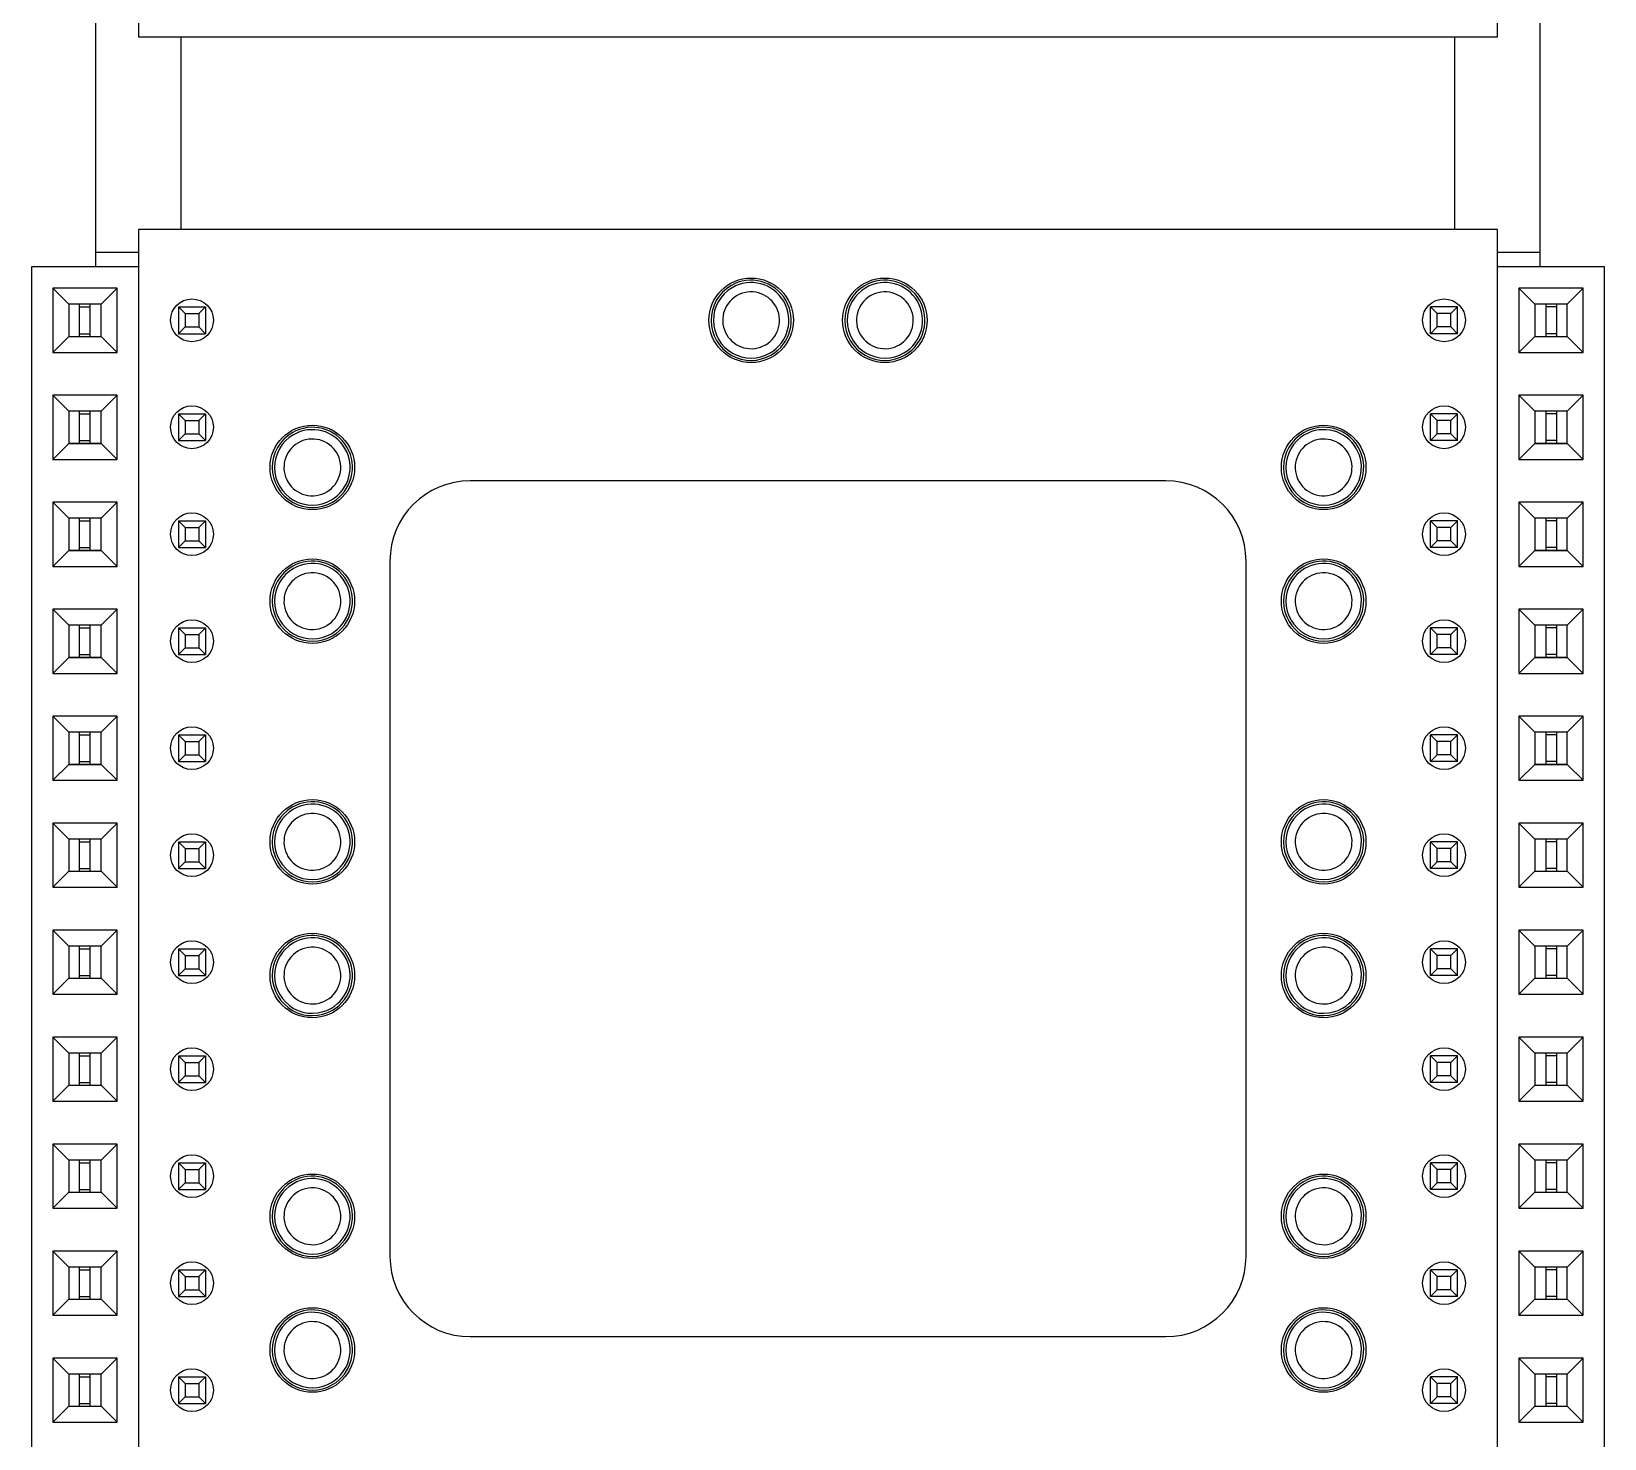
# Model space of a CAD drawing. Extents: x 20 to 199, y -23 to 233.
# Drawn here: x 42.52 to 71.92, y 74.39 to 100.7 of the extents above; entities that cross this region are included whole.
import ezdxf

# ---------------------------------------------------------------- set-up
doc = ezdxf.new("R2010")
doc.units = 0
doc.header["$MEASUREMENT"] = 0
doc.layers.add('View', color=7, linetype='CONTINUOUS')

msp = doc.modelspace()

# ---------------------------------------------------------------- linework, layer by layer
at = {"layer": 'View'}
for p, q in [((44.5198, 125.998), (44.5198, 100.598)), ((69.9198, 100.598), (69.9198, 125.998)), ((43.7198, 96.5682), (43.7198, 101.028)), ((70.7198, 96.5682), (70.7198, 101.028)), ((44.5198, 100.598), (69.9198, 100.598)), ((45.3198, 96.9982), (45.3198, 100.598)), ((69.1198, 96.9982), (69.1198, 100.598)), ((69.9198, 96.9982), (44.5198, 96.9982)), ((44.5198, 96.9982), (44.5198, 71.5982)), ((69.9198, 71.5982), (69.9198, 96.9982)), ((43.7198, 96.2982), (43.7198, 96.5682)), ((44.5198, 96.5682), (43.7198, 96.5682)), ((70.7198, 96.5682), (69.9198, 96.5682)), ((70.7198, 96.2982), (70.7198, 96.5682)), ((42.5198, 96.2982), (42.5198, 72.2982)), ((44.5198, 96.2982), (42.5198, 96.2982)), ((71.9198, 96.2982), (69.9198, 96.2982)), ((71.9198, 72.2982), (71.9198, 96.2982)), ((42.9198, 95.8982), (42.9198, 94.6982)), ((44.1198, 95.8982), (42.9198, 95.8982)), ((42.9198, 95.8982), (43.2188, 95.5992)), ((44.1198, 95.8982), (43.8208, 95.5992)), ((44.1198, 94.6982), (44.1198, 95.8982)), ((71.5198, 95.8982), (70.3198, 95.8982)), ((70.3198, 95.8982), (70.3198, 94.6982)), ((70.3198, 95.8982), (70.6188, 95.5992)), ((71.5198, 95.8982), (71.2208, 95.5992)), ((71.5198, 94.6982), (71.5198, 95.8982)), ((43.2188, 95.5992), (43.2188, 94.9972)), ((43.8208, 95.5992), (43.2188, 95.5992)), ((43.8198, 95.5982), (43.2198, 95.5982)), ((43.2198, 95.5982), (43.2198, 94.9982)), ((43.4198, 95.5482), (43.4198, 95.5982)), ((43.6198, 95.5482), (43.6198, 95.5982)), ((43.8198, 94.9982), (43.8198, 95.5982)), ((43.8208, 94.9972), (43.8208, 95.5992)), ((70.6188, 95.5992), (70.6188, 94.9972)), ((71.2208, 95.5992), (70.6188, 95.5992)), ((71.2198, 95.5982), (70.6198, 95.5982)), ((70.6198, 95.5982), (70.6198, 94.9982)), ((70.8198, 95.5982), (70.8198, 95.5482)), ((71.0198, 95.5982), (71.0198, 95.5482)), ((71.2198, 94.9982), (71.2198, 95.5982)), ((71.2208, 94.9972), (71.2208, 95.5992)), ((43.4198, 95.0482), (43.4198, 95.5482)), ((43.4198, 95.5482), (43.6198, 95.5482)), ((43.6198, 95.0482), (43.6198, 95.5482)), ((45.2698, 95.5482), (45.2698, 95.0482)), ((45.2698, 95.5482), (45.7698, 95.5482)), ((45.2698, 95.5482), (45.3948, 95.4232)), ((45.3948, 95.4232), (45.3948, 95.1732)), ((45.3948, 95.4232), (45.6448, 95.4232)), ((45.7698, 95.5482), (45.6448, 95.4232)), ((45.6448, 95.4232), (45.6448, 95.1732)), ((45.7698, 95.5482), (45.7698, 95.0482)), ((68.6698, 95.0482), (68.6698, 95.5482)), ((69.1698, 95.5482), (68.6698, 95.5482)), ((68.6698, 95.5482), (68.7948, 95.4232)), ((68.7948, 95.1732), (68.7948, 95.4232)), ((69.0448, 95.4232), (68.7948, 95.4232)), ((69.1698, 95.5482), (69.0448, 95.4232)), ((69.0448, 95.1732), (69.0448, 95.4232)), ((69.1698, 95.0482), (69.1698, 95.5482)), ((71.0198, 95.5482), (70.8198, 95.5482)), ((70.8198, 95.5482), (70.8198, 95.0482)), ((71.0198, 95.5482), (71.0198, 95.0482)), ((42.9198, 94.6982), (43.2188, 94.9972)), ((43.2188, 94.9972), (43.8208, 94.9972)), ((43.2198, 94.9982), (43.8198, 94.9982)), ((43.4198, 94.9982), (43.4198, 95.0482)), ((43.4198, 95.0482), (43.6198, 95.0482)), ((43.6198, 94.9982), (43.6198, 95.0482)), ((44.1198, 94.6982), (43.8208, 94.9972)), ((45.2698, 95.0482), (45.3948, 95.1732)), ((45.2698, 95.0482), (45.7698, 95.0482)), ((45.3948, 95.1732), (45.6448, 95.1732)), ((45.7698, 95.0482), (45.6448, 95.1732)), ((68.6698, 95.0482), (68.7948, 95.1732)), ((69.1698, 95.0482), (68.6698, 95.0482)), ((69.0448, 95.1732), (68.7948, 95.1732)), ((69.1698, 95.0482), (69.0448, 95.1732)), ((70.3198, 94.6982), (70.6188, 94.9972)), ((70.6188, 94.9972), (71.2208, 94.9972)), ((70.6198, 94.9982), (71.2198, 94.9982)), ((70.8198, 95.0482), (70.8198, 94.9982)), ((71.0198, 95.0482), (70.8198, 95.0482)), ((71.0198, 95.0482), (71.0198, 94.9982)), ((71.5198, 94.6982), (71.2208, 94.9972)), ((42.9198, 94.6982), (44.1198, 94.6982)), ((70.3198, 94.6982), (71.5198, 94.6982)), ((44.1198, 93.8982), (42.9198, 93.8982)), ((42.9198, 93.8982), (42.9198, 92.6982)), ((42.9198, 93.8982), (43.2188, 93.5992)), ((44.1198, 93.8982), (43.8208, 93.5992)), ((44.1198, 92.6982), (44.1198, 93.8982)), ((70.3198, 93.8982), (70.3198, 92.6982)), ((71.5198, 93.8982), (70.3198, 93.8982)), ((70.3198, 93.8982), (70.6188, 93.5992)), ((71.5198, 93.8982), (71.2208, 93.5992)), ((71.5198, 92.6982), (71.5198, 93.8982)), ((43.2188, 93.5992), (43.2188, 92.9972)), ((43.8208, 93.5992), (43.2188, 93.5992)), ((43.8198, 93.5982), (43.2198, 93.5982)), ((43.2198, 93.5982), (43.2198, 92.9982)), ((43.4198, 93.5482), (43.4198, 93.5982)), ((43.4198, 93.0482), (43.4198, 93.5482)), ((43.4198, 93.5482), (43.6198, 93.5482)), ((43.6198, 93.5482), (43.6198, 93.5982)), ((43.6198, 93.0482), (43.6198, 93.5482)), ((43.8198, 92.9982), (43.8198, 93.5982)), ((43.8208, 92.9972), (43.8208, 93.5992)), ((45.2698, 93.5482), (45.2698, 93.0482)), ((45.2698, 93.5482), (45.7698, 93.5482)), ((45.2698, 93.5482), (45.3948, 93.4232)), ((45.7698, 93.5482), (45.6448, 93.4232)), ((45.7698, 93.5482), (45.7698, 93.0482)), ((68.6698, 93.0482), (68.6698, 93.5482)), ((69.1698, 93.5482), (68.6698, 93.5482)), ((68.6698, 93.5482), (68.7948, 93.4232)), ((69.1698, 93.5482), (69.0448, 93.4232)), ((69.1698, 93.0482), (69.1698, 93.5482)), ((70.6188, 93.5992), (70.6188, 92.9972)), ((71.2208, 93.5992), (70.6188, 93.5992)), ((71.2198, 93.5982), (70.6198, 93.5982)), ((70.6198, 93.5982), (70.6198, 92.9982)), ((70.8198, 93.5982), (70.8198, 93.5482)), ((71.0198, 93.5482), (70.8198, 93.5482)), ((70.8198, 93.5482), (70.8198, 93.0482)), ((71.0198, 93.5982), (71.0198, 93.5482)), ((71.0198, 93.5482), (71.0198, 93.0482)), ((71.2198, 92.9982), (71.2198, 93.5982)), ((71.2208, 92.9972), (71.2208, 93.5992)), ((45.3948, 93.4232), (45.3948, 93.1732)), ((45.3948, 93.4232), (45.6448, 93.4232)), ((45.6448, 93.4232), (45.6448, 93.1732)), ((68.7948, 93.1732), (68.7948, 93.4232)), ((69.0448, 93.4232), (68.7948, 93.4232)), ((69.0448, 93.1732), (69.0448, 93.4232)), ((42.9198, 92.6982), (43.2188, 92.9972)), ((43.2188, 92.9972), (43.8208, 92.9972)), ((43.2198, 92.9982), (43.8198, 92.9982)), ((43.4198, 92.9982), (43.4198, 93.0482)), ((43.4198, 93.0482), (43.6198, 93.0482)), ((43.6198, 92.9982), (43.6198, 93.0482)), ((44.1198, 92.6982), (43.8208, 92.9972)), ((45.2698, 93.0482), (45.3948, 93.1732)), ((45.2698, 93.0482), (45.7698, 93.0482)), ((45.3948, 93.1732), (45.6448, 93.1732)), ((45.7698, 93.0482), (45.6448, 93.1732)), ((68.6698, 93.0482), (68.7948, 93.1732)), ((69.1698, 93.0482), (68.6698, 93.0482)), ((69.0448, 93.1732), (68.7948, 93.1732)), ((69.1698, 93.0482), (69.0448, 93.1732)), ((70.3198, 92.6982), (70.6188, 92.9972)), ((70.6188, 92.9972), (71.2208, 92.9972)), ((70.6198, 92.9982), (71.2198, 92.9982)), ((70.8198, 93.0482), (70.8198, 92.9982)), ((71.0198, 93.0482), (70.8198, 93.0482)), ((71.0198, 93.0482), (71.0198, 92.9982)), ((71.5198, 92.6982), (71.2208, 92.9972)), ((42.9198, 92.6982), (44.1198, 92.6982)), ((70.3198, 92.6982), (71.5198, 92.6982)), ((63.7198, 92.2982), (50.7198, 92.2982)), ((42.9198, 91.8982), (42.9198, 90.6982)), ((44.1198, 91.8982), (42.9198, 91.8982)), ((42.9198, 91.8982), (43.2188, 91.5992)), ((44.1198, 91.8982), (43.8208, 91.5992)), ((44.1198, 90.6982), (44.1198, 91.8982)), ((71.5198, 91.8982), (70.3198, 91.8982)), ((70.3198, 91.8982), (70.3198, 90.6982)), ((70.3198, 91.8982), (70.6188, 91.5992)), ((71.5198, 91.8982), (71.2208, 91.5992)), ((71.5198, 90.6982), (71.5198, 91.8982)), ((43.2188, 91.5992), (43.2188, 90.9972)), ((43.8208, 91.5992), (43.2188, 91.5992)), ((43.8198, 91.5982), (43.2198, 91.5982)), ((43.2198, 91.5982), (43.2198, 90.9982)), ((43.4198, 91.5482), (43.4198, 91.5982)), ((43.4198, 91.0482), (43.4198, 91.5482)), ((43.4198, 91.5482), (43.6198, 91.5482)), ((43.6198, 91.5482), (43.6198, 91.5982)), ((43.6198, 91.0482), (43.6198, 91.5482)), ((43.8198, 90.9982), (43.8198, 91.5982)), ((43.8208, 90.9972), (43.8208, 91.5992)), ((45.2698, 91.5482), (45.7698, 91.5482)), ((45.2698, 91.5482), (45.2698, 91.0482)), ((45.2698, 91.5482), (45.3948, 91.4232)), ((45.7698, 91.5482), (45.6448, 91.4232)), ((45.7698, 91.5482), (45.7698, 91.0482)), ((68.6698, 91.0482), (68.6698, 91.5482)), ((69.1698, 91.5482), (68.6698, 91.5482)), ((68.6698, 91.5482), (68.7948, 91.4232)), ((69.1698, 91.5482), (69.0448, 91.4232)), ((69.1698, 91.0482), (69.1698, 91.5482)), ((71.2208, 91.5992), (70.6188, 91.5992)), ((70.6188, 91.5992), (70.6188, 90.9972)), ((71.2198, 91.5982), (70.6198, 91.5982)), ((70.6198, 91.5982), (70.6198, 90.9982)), ((70.8198, 91.5982), (70.8198, 91.5482)), ((71.0198, 91.5482), (70.8198, 91.5482)), ((70.8198, 91.5482), (70.8198, 91.0482)), ((71.0198, 91.5982), (71.0198, 91.5482)), ((71.0198, 91.5482), (71.0198, 91.0482)), ((71.2198, 90.9982), (71.2198, 91.5982)), ((71.2208, 90.9972), (71.2208, 91.5992)), ((45.2698, 91.0482), (45.3948, 91.1732)), ((45.3948, 91.4232), (45.6448, 91.4232)), ((45.3948, 91.4232), (45.3948, 91.1732)), ((45.3948, 91.1732), (45.6448, 91.1732)), ((45.6448, 91.4232), (45.6448, 91.1732)), ((45.7698, 91.0482), (45.6448, 91.1732)), ((68.6698, 91.0482), (68.7948, 91.1732)), ((68.7948, 91.1732), (68.7948, 91.4232)), ((69.0448, 91.4232), (68.7948, 91.4232)), ((69.0448, 91.1732), (68.7948, 91.1732)), ((69.0448, 91.1732), (69.0448, 91.4232)), ((69.1698, 91.0482), (69.0448, 91.1732)), ((42.9198, 90.6982), (43.2188, 90.9972)), ((43.2188, 90.9972), (43.8208, 90.9972)), ((43.2198, 90.9982), (43.8198, 90.9982)), ((43.4198, 90.9982), (43.4198, 91.0482)), ((43.4198, 91.0482), (43.6198, 91.0482)), ((43.6198, 90.9982), (43.6198, 91.0482)), ((44.1198, 90.6982), (43.8208, 90.9972)), ((45.2698, 91.0482), (45.7698, 91.0482)), ((69.1698, 91.0482), (68.6698, 91.0482)), ((70.3198, 90.6982), (70.6188, 90.9972)), ((70.6188, 90.9972), (71.2208, 90.9972)), ((70.6198, 90.9982), (71.2198, 90.9982)), ((70.8198, 91.0482), (70.8198, 90.9982)), ((71.0198, 91.0482), (70.8198, 91.0482)), ((71.0198, 91.0482), (71.0198, 90.9982)), ((71.5198, 90.6982), (71.2208, 90.9972)), ((42.9198, 90.6982), (44.1198, 90.6982)), ((49.2198, 90.7982), (49.2198, 77.7982)), ((65.2198, 77.7982), (65.2198, 90.7982)), ((70.3198, 90.6982), (71.5198, 90.6982)), ((44.1198, 89.8982), (42.9198, 89.8982)), ((42.9198, 89.8982), (42.9198, 88.6982)), ((42.9198, 89.8982), (43.2188, 89.5992)), ((44.1198, 89.8982), (43.8208, 89.5992)), ((44.1198, 88.6982), (44.1198, 89.8982)), ((71.5198, 89.8982), (70.3198, 89.8982)), ((70.3198, 89.8982), (70.3198, 88.6982)), ((70.3198, 89.8982), (70.6188, 89.5992)), ((71.5198, 89.8982), (71.2208, 89.5992)), ((71.5198, 88.6982), (71.5198, 89.8982)), ((43.2188, 89.5992), (43.2188, 88.9972)), ((43.8208, 89.5992), (43.2188, 89.5992)), ((43.8198, 89.5982), (43.2198, 89.5982)), ((43.2198, 89.5982), (43.2198, 88.9982)), ((43.4198, 89.5482), (43.4198, 89.5982)), ((43.4198, 89.0482), (43.4198, 89.5482)), ((43.4198, 89.5482), (43.6198, 89.5482)), ((43.6198, 89.5482), (43.6198, 89.5982)), ((43.6198, 89.0482), (43.6198, 89.5482)), ((43.8198, 88.9982), (43.8198, 89.5982)), ((43.8208, 88.9972), (43.8208, 89.5992)), ((45.2698, 89.5482), (45.2698, 89.0482)), ((45.2698, 89.5482), (45.7698, 89.5482)), ((45.2698, 89.5482), (45.3948, 89.4232)), ((45.3948, 89.4232), (45.3948, 89.1732)), ((45.3948, 89.4232), (45.6448, 89.4232)), ((45.7698, 89.5482), (45.6448, 89.4232)), ((45.6448, 89.4232), (45.6448, 89.1732)), ((45.7698, 89.5482), (45.7698, 89.0482)), ((68.6698, 89.0482), (68.6698, 89.5482)), ((69.1698, 89.5482), (68.6698, 89.5482)), ((68.6698, 89.5482), (68.7948, 89.4232)), ((68.7948, 89.1732), (68.7948, 89.4232)), ((69.0448, 89.4232), (68.7948, 89.4232)), ((69.1698, 89.5482), (69.0448, 89.4232)), ((69.0448, 89.1732), (69.0448, 89.4232)), ((69.1698, 89.0482), (69.1698, 89.5482)), ((70.6188, 89.5992), (70.6188, 88.9972)), ((71.2208, 89.5992), (70.6188, 89.5992)), ((71.2198, 89.5982), (70.6198, 89.5982)), ((70.6198, 89.5982), (70.6198, 88.9982)), ((70.8198, 89.5982), (70.8198, 89.5482)), ((71.0198, 89.5482), (70.8198, 89.5482)), ((70.8198, 89.5482), (70.8198, 89.0482)), ((71.0198, 89.5982), (71.0198, 89.5482)), ((71.0198, 89.5482), (71.0198, 89.0482)), ((71.2198, 88.9982), (71.2198, 89.5982)), ((71.2208, 88.9972), (71.2208, 89.5992)), ((45.2698, 89.0482), (45.3948, 89.1732)), ((45.3948, 89.1732), (45.6448, 89.1732)), ((45.7698, 89.0482), (45.6448, 89.1732)), ((68.6698, 89.0482), (68.7948, 89.1732)), ((69.0448, 89.1732), (68.7948, 89.1732)), ((69.1698, 89.0482), (69.0448, 89.1732)), ((42.9198, 88.6982), (43.2188, 88.9972)), ((43.2188, 88.9972), (43.8208, 88.9972)), ((43.2198, 88.9982), (43.8198, 88.9982)), ((43.4198, 88.9982), (43.4198, 89.0482)), ((43.4198, 89.0482), (43.6198, 89.0482)), ((43.6198, 88.9982), (43.6198, 89.0482)), ((44.1198, 88.6982), (43.8208, 88.9972)), ((45.2698, 89.0482), (45.7698, 89.0482)), ((69.1698, 89.0482), (68.6698, 89.0482)), ((70.3198, 88.6982), (70.6188, 88.9972)), ((70.6188, 88.9972), (71.2208, 88.9972)), ((70.6198, 88.9982), (71.2198, 88.9982)), ((70.8198, 89.0482), (70.8198, 88.9982)), ((71.0198, 89.0482), (70.8198, 89.0482)), ((71.0198, 89.0482), (71.0198, 88.9982)), ((71.5198, 88.6982), (71.2208, 88.9972)), ((42.9198, 88.6982), (44.1198, 88.6982)), ((70.3198, 88.6982), (71.5198, 88.6982)), ((42.9198, 87.8982), (42.9198, 86.6982)), ((44.1198, 87.8982), (42.9198, 87.8982)), ((42.9198, 87.8982), (43.2188, 87.5992)), ((44.1198, 87.8982), (43.8208, 87.5992)), ((44.1198, 86.6982), (44.1198, 87.8982)), ((70.3198, 87.8982), (70.3198, 86.6982)), ((71.5198, 87.8982), (70.3198, 87.8982)), ((70.3198, 87.8982), (70.6188, 87.5992)), ((71.5198, 87.8982), (71.2208, 87.5992)), ((71.5198, 86.6982), (71.5198, 87.8982)), ((43.2188, 87.5992), (43.2188, 86.9972)), ((43.8208, 87.5992), (43.2188, 87.5992)), ((43.8198, 87.5982), (43.2198, 87.5982)), ((43.2198, 87.5982), (43.2198, 86.9982)), ((43.4198, 87.5482), (43.4198, 87.5982)), ((43.4198, 87.0482), (43.4198, 87.5482)), ((43.4198, 87.5482), (43.6198, 87.5482)), ((43.6198, 87.5482), (43.6198, 87.5982)), ((43.6198, 87.0482), (43.6198, 87.5482)), ((43.8198, 86.9982), (43.8198, 87.5982)), ((43.8208, 86.9972), (43.8208, 87.5992)), ((45.2698, 87.5482), (45.2698, 87.0482)), ((45.2698, 87.5482), (45.7698, 87.5482)), ((45.2698, 87.5482), (45.3948, 87.4232)), ((45.3948, 87.4232), (45.3948, 87.1732)), ((45.3948, 87.4232), (45.6448, 87.4232)), ((45.7698, 87.5482), (45.6448, 87.4232)), ((45.6448, 87.4232), (45.6448, 87.1732)), ((45.7698, 87.5482), (45.7698, 87.0482)), ((68.6698, 87.0482), (68.6698, 87.5482)), ((69.1698, 87.5482), (68.6698, 87.5482)), ((68.6698, 87.5482), (68.7948, 87.4232)), ((68.7948, 87.1732), (68.7948, 87.4232)), ((69.0448, 87.4232), (68.7948, 87.4232)), ((69.1698, 87.5482), (69.0448, 87.4232)), ((69.0448, 87.1732), (69.0448, 87.4232)), ((69.1698, 87.0482), (69.1698, 87.5482)), ((70.6188, 87.5992), (70.6188, 86.9972)), ((71.2208, 87.5992), (70.6188, 87.5992)), ((71.2198, 87.5982), (70.6198, 87.5982)), ((70.6198, 87.5982), (70.6198, 86.9982)), ((70.8198, 87.5982), (70.8198, 87.5482)), ((71.0198, 87.5482), (70.8198, 87.5482)), ((70.8198, 87.5482), (70.8198, 87.0482)), ((71.0198, 87.5982), (71.0198, 87.5482)), ((71.0198, 87.5482), (71.0198, 87.0482)), ((71.2198, 86.9982), (71.2198, 87.5982)), ((71.2208, 86.9972), (71.2208, 87.5992)), ((43.4198, 86.9982), (43.4198, 87.0482)), ((43.4198, 87.0482), (43.6198, 87.0482)), ((43.6198, 86.9982), (43.6198, 87.0482)), ((45.2698, 87.0482), (45.3948, 87.1732)), ((45.2698, 87.0482), (45.7698, 87.0482)), ((45.3948, 87.1732), (45.6448, 87.1732)), ((45.7698, 87.0482), (45.6448, 87.1732)), ((68.6698, 87.0482), (68.7948, 87.1732)), ((69.1698, 87.0482), (68.6698, 87.0482)), ((69.0448, 87.1732), (68.7948, 87.1732)), ((69.1698, 87.0482), (69.0448, 87.1732)), ((70.8198, 87.0482), (70.8198, 86.9982)), ((71.0198, 87.0482), (70.8198, 87.0482)), ((71.0198, 87.0482), (71.0198, 86.9982)), ((42.9198, 86.6982), (43.2188, 86.9972)), ((43.2188, 86.9972), (43.8208, 86.9972)), ((43.2198, 86.9982), (43.8198, 86.9982)), ((44.1198, 86.6982), (43.8208, 86.9972)), ((70.3198, 86.6982), (70.6188, 86.9972)), ((70.6188, 86.9972), (71.2208, 86.9972)), ((70.6198, 86.9982), (71.2198, 86.9982)), ((71.5198, 86.6982), (71.2208, 86.9972)), ((42.9198, 86.6982), (44.1198, 86.6982)), ((70.3198, 86.6982), (71.5198, 86.6982)), ((44.1198, 85.8982), (42.9198, 85.8982)), ((42.9198, 85.8982), (42.9198, 84.6982)), ((42.9198, 85.8982), (43.2188, 85.5992)), ((44.1198, 85.8982), (43.8208, 85.5992)), ((44.1198, 84.6982), (44.1198, 85.8982)), ((70.3198, 85.8982), (70.3198, 84.6982)), ((71.5198, 85.8982), (70.3198, 85.8982)), ((70.3198, 85.8982), (70.6188, 85.5992)), ((71.5198, 85.8982), (71.2208, 85.5992)), ((71.5198, 84.6982), (71.5198, 85.8982)), ((43.8208, 85.5992), (43.2188, 85.5992)), ((43.2188, 85.5992), (43.2188, 84.9972)), ((43.8198, 85.5982), (43.2198, 85.5982)), ((43.2198, 85.5982), (43.2198, 84.9982)), ((43.4198, 85.5482), (43.4198, 85.5982)), ((43.6198, 85.5482), (43.6198, 85.5982)), ((43.8198, 84.9982), (43.8198, 85.5982)), ((43.8208, 84.9972), (43.8208, 85.5992)), ((70.6188, 85.5992), (70.6188, 84.9972)), ((71.2208, 85.5992), (70.6188, 85.5992)), ((71.2198, 85.5982), (70.6198, 85.5982)), ((70.6198, 85.5982), (70.6198, 84.9982)), ((70.8198, 85.5982), (70.8198, 85.5482)), ((71.0198, 85.5982), (71.0198, 85.5482)), ((71.2198, 84.9982), (71.2198, 85.5982)), ((71.2208, 84.9972), (71.2208, 85.5992)), ((43.4198, 85.0482), (43.4198, 85.5482)), ((43.4198, 85.5482), (43.6198, 85.5482)), ((43.6198, 85.0482), (43.6198, 85.5482)), ((45.2698, 85.5482), (45.2698, 85.0482)), ((45.2698, 85.5482), (45.7698, 85.5482)), ((45.2698, 85.5482), (45.3948, 85.4232)), ((45.3948, 85.4232), (45.3948, 85.1732)), ((45.3948, 85.4232), (45.6448, 85.4232)), ((45.7698, 85.5482), (45.6448, 85.4232)), ((45.6448, 85.4232), (45.6448, 85.1732)), ((45.7698, 85.5482), (45.7698, 85.0482)), ((68.6698, 85.0482), (68.6698, 85.5482)), ((69.1698, 85.5482), (68.6698, 85.5482)), ((68.6698, 85.5482), (68.7948, 85.4232)), ((68.7948, 85.1732), (68.7948, 85.4232)), ((69.0448, 85.4232), (68.7948, 85.4232)), ((69.1698, 85.5482), (69.0448, 85.4232)), ((69.0448, 85.1732), (69.0448, 85.4232)), ((69.1698, 85.0482), (69.1698, 85.5482)), ((71.0198, 85.5482), (70.8198, 85.5482)), ((70.8198, 85.5482), (70.8198, 85.0482)), ((71.0198, 85.5482), (71.0198, 85.0482)), ((42.9198, 84.6982), (43.2188, 84.9972)), ((43.2188, 84.9972), (43.8208, 84.9972)), ((43.2198, 84.9982), (43.8198, 84.9982)), ((43.4198, 84.9982), (43.4198, 85.0482)), ((43.4198, 85.0482), (43.6198, 85.0482)), ((43.6198, 84.9982), (43.6198, 85.0482)), ((44.1198, 84.6982), (43.8208, 84.9972)), ((45.2698, 85.0482), (45.3948, 85.1732)), ((45.2698, 85.0482), (45.7698, 85.0482)), ((45.3948, 85.1732), (45.6448, 85.1732)), ((45.7698, 85.0482), (45.6448, 85.1732)), ((68.6698, 85.0482), (68.7948, 85.1732)), ((69.1698, 85.0482), (68.6698, 85.0482)), ((69.0448, 85.1732), (68.7948, 85.1732)), ((69.1698, 85.0482), (69.0448, 85.1732)), ((70.3198, 84.6982), (70.6188, 84.9972)), ((70.6188, 84.9972), (71.2208, 84.9972)), ((70.6198, 84.9982), (71.2198, 84.9982)), ((70.8198, 85.0482), (70.8198, 84.9982)), ((71.0198, 85.0482), (70.8198, 85.0482)), ((71.0198, 85.0482), (71.0198, 84.9982)), ((71.5198, 84.6982), (71.2208, 84.9972)), ((42.9198, 84.6982), (44.1198, 84.6982)), ((70.3198, 84.6982), (71.5198, 84.6982)), ((44.1198, 83.8982), (42.9198, 83.8982)), ((42.9198, 83.8982), (42.9198, 82.6982)), ((42.9198, 83.8982), (43.2188, 83.5992)), ((44.1198, 83.8982), (43.8208, 83.5992)), ((44.1198, 82.6982), (44.1198, 83.8982)), ((71.5198, 83.8982), (70.3198, 83.8982)), ((70.3198, 83.8982), (70.3198, 82.6982)), ((70.3198, 83.8982), (70.6188, 83.5992)), ((71.5198, 83.8982), (71.2208, 83.5992)), ((71.5198, 82.6982), (71.5198, 83.8982)), ((43.2188, 83.5992), (43.2188, 82.9972)), ((43.8208, 83.5992), (43.2188, 83.5992)), ((43.8198, 83.5982), (43.2198, 83.5982)), ((43.2198, 83.5982), (43.2198, 82.9982)), ((43.4198, 83.5482), (43.4198, 83.5982)), ((43.4198, 83.0482), (43.4198, 83.5482)), ((43.4198, 83.5482), (43.6198, 83.5482)), ((43.6198, 83.5482), (43.6198, 83.5982)), ((43.6198, 83.0482), (43.6198, 83.5482)), ((43.8198, 82.9982), (43.8198, 83.5982)), ((43.8208, 82.9972), (43.8208, 83.5992)), ((45.2698, 83.5482), (45.7698, 83.5482)), ((45.2698, 83.5482), (45.2698, 83.0482)), ((45.2698, 83.5482), (45.3948, 83.4232)), ((45.7698, 83.5482), (45.6448, 83.4232)), ((45.7698, 83.5482), (45.7698, 83.0482)), ((69.1698, 83.5482), (68.6698, 83.5482)), ((68.6698, 83.0482), (68.6698, 83.5482)), ((68.6698, 83.5482), (68.7948, 83.4232)), ((69.1698, 83.5482), (69.0448, 83.4232)), ((69.1698, 83.0482), (69.1698, 83.5482)), ((71.2208, 83.5992), (70.6188, 83.5992)), ((70.6188, 83.5992), (70.6188, 82.9972)), ((71.2198, 83.5982), (70.6198, 83.5982)), ((70.6198, 83.5982), (70.6198, 82.9982)), ((70.8198, 83.5982), (70.8198, 83.5482)), ((71.0198, 83.5482), (70.8198, 83.5482)), ((70.8198, 83.5482), (70.8198, 83.0482)), ((71.0198, 83.5982), (71.0198, 83.5482)), ((71.0198, 83.5482), (71.0198, 83.0482)), ((71.2198, 82.9982), (71.2198, 83.5982)), ((71.2208, 82.9972), (71.2208, 83.5992)), ((45.3948, 83.4232), (45.6448, 83.4232)), ((45.3948, 83.4232), (45.3948, 83.1732)), ((45.6448, 83.4232), (45.6448, 83.1732)), ((69.0448, 83.4232), (68.7948, 83.4232)), ((68.7948, 83.1732), (68.7948, 83.4232)), ((69.0448, 83.1732), (69.0448, 83.4232)), ((42.9198, 82.6982), (43.2188, 82.9972)), ((43.2188, 82.9972), (43.8208, 82.9972)), ((43.2198, 82.9982), (43.8198, 82.9982)), ((43.4198, 82.9982), (43.4198, 83.0482)), ((43.4198, 83.0482), (43.6198, 83.0482)), ((43.6198, 82.9982), (43.6198, 83.0482)), ((44.1198, 82.6982), (43.8208, 82.9972)), ((45.2698, 83.0482), (45.3948, 83.1732)), ((45.2698, 83.0482), (45.7698, 83.0482)), ((45.3948, 83.1732), (45.6448, 83.1732)), ((45.7698, 83.0482), (45.6448, 83.1732)), ((68.6698, 83.0482), (68.7948, 83.1732)), ((69.1698, 83.0482), (68.6698, 83.0482)), ((69.0448, 83.1732), (68.7948, 83.1732)), ((69.1698, 83.0482), (69.0448, 83.1732)), ((70.3198, 82.6982), (70.6188, 82.9972)), ((70.6188, 82.9972), (71.2208, 82.9972)), ((70.6198, 82.9982), (71.2198, 82.9982)), ((70.8198, 83.0482), (70.8198, 82.9982)), ((71.0198, 83.0482), (70.8198, 83.0482)), ((71.0198, 83.0482), (71.0198, 82.9982)), ((71.5198, 82.6982), (71.2208, 82.9972)), ((42.9198, 82.6982), (44.1198, 82.6982)), ((70.3198, 82.6982), (71.5198, 82.6982)), ((44.1198, 81.8982), (42.9198, 81.8982)), ((42.9198, 81.8982), (42.9198, 80.6982)), ((42.9198, 81.8982), (43.2188, 81.5992)), ((44.1198, 81.8982), (43.8208, 81.5992)), ((44.1198, 80.6982), (44.1198, 81.8982)), ((70.3198, 81.8982), (70.3198, 80.6982)), ((71.5198, 81.8982), (70.3198, 81.8982)), ((70.3198, 81.8982), (70.6188, 81.5992)), ((71.5198, 81.8982), (71.2208, 81.5992)), ((71.5198, 80.6982), (71.5198, 81.8982)), ((43.2188, 81.5992), (43.2188, 80.9972)), ((43.8208, 81.5992), (43.2188, 81.5992)), ((43.8198, 81.5982), (43.2198, 81.5982)), ((43.2198, 81.5982), (43.2198, 80.9982)), ((43.4198, 81.5482), (43.4198, 81.5982)), ((43.4198, 81.0482), (43.4198, 81.5482)), ((43.4198, 81.5482), (43.6198, 81.5482)), ((43.6198, 81.5482), (43.6198, 81.5982)), ((43.6198, 81.0482), (43.6198, 81.5482)), ((43.8198, 80.9982), (43.8198, 81.5982)), ((43.8208, 80.9972), (43.8208, 81.5992)), ((45.2698, 81.5482), (45.2698, 81.0482)), ((45.2698, 81.5482), (45.7698, 81.5482)), ((45.2698, 81.5482), (45.3948, 81.4232)), ((45.7698, 81.5482), (45.6448, 81.4232)), ((45.7698, 81.5482), (45.7698, 81.0482)), ((68.6698, 81.0482), (68.6698, 81.5482)), ((69.1698, 81.5482), (68.6698, 81.5482)), ((68.6698, 81.5482), (68.7948, 81.4232)), ((69.1698, 81.5482), (69.0448, 81.4232)), ((69.1698, 81.0482), (69.1698, 81.5482)), ((70.6188, 81.5992), (70.6188, 80.9972)), ((71.2208, 81.5992), (70.6188, 81.5992)), ((71.2198, 81.5982), (70.6198, 81.5982)), ((70.6198, 81.5982), (70.6198, 80.9982)), ((70.8198, 81.5982), (70.8198, 81.5482)), ((71.0198, 81.5482), (70.8198, 81.5482)), ((70.8198, 81.5482), (70.8198, 81.0482)), ((71.0198, 81.5982), (71.0198, 81.5482)), ((71.0198, 81.5482), (71.0198, 81.0482)), ((71.2198, 80.9982), (71.2198, 81.5982)), ((71.2208, 80.9972), (71.2208, 81.5992)), ((45.2698, 81.0482), (45.3948, 81.1732)), ((45.3948, 81.4232), (45.3948, 81.1732)), ((45.3948, 81.4232), (45.6448, 81.4232)), ((45.3948, 81.1732), (45.6448, 81.1732)), ((45.6448, 81.4232), (45.6448, 81.1732)), ((45.7698, 81.0482), (45.6448, 81.1732)), ((68.6698, 81.0482), (68.7948, 81.1732)), ((68.7948, 81.1732), (68.7948, 81.4232)), ((69.0448, 81.4232), (68.7948, 81.4232)), ((69.0448, 81.1732), (68.7948, 81.1732)), ((69.0448, 81.1732), (69.0448, 81.4232)), ((69.1698, 81.0482), (69.0448, 81.1732)), ((42.9198, 80.6982), (43.2188, 80.9972)), ((43.2188, 80.9972), (43.8208, 80.9972)), ((43.2198, 80.9982), (43.8198, 80.9982)), ((43.4198, 80.9982), (43.4198, 81.0482)), ((43.4198, 81.0482), (43.6198, 81.0482)), ((43.6198, 80.9982), (43.6198, 81.0482)), ((44.1198, 80.6982), (43.8208, 80.9972)), ((45.2698, 81.0482), (45.7698, 81.0482)), ((69.1698, 81.0482), (68.6698, 81.0482)), ((70.3198, 80.6982), (70.6188, 80.9972)), ((70.6188, 80.9972), (71.2208, 80.9972)), ((70.6198, 80.9982), (71.2198, 80.9982)), ((70.8198, 81.0482), (70.8198, 80.9982)), ((71.0198, 81.0482), (70.8198, 81.0482)), ((71.0198, 81.0482), (71.0198, 80.9982)), ((71.5198, 80.6982), (71.2208, 80.9972)), ((42.9198, 80.6982), (44.1198, 80.6982)), ((70.3198, 80.6982), (71.5198, 80.6982)), ((44.1198, 79.8982), (42.9198, 79.8982)), ((42.9198, 79.8982), (42.9198, 78.6982)), ((42.9198, 79.8982), (43.2188, 79.5992)), ((44.1198, 79.8982), (43.8208, 79.5992)), ((44.1198, 78.6982), (44.1198, 79.8982)), ((71.5198, 79.8982), (70.3198, 79.8982)), ((70.3198, 79.8982), (70.3198, 78.6982)), ((70.3198, 79.8982), (70.6188, 79.5992)), ((71.5198, 79.8982), (71.2208, 79.5992)), ((71.5198, 78.6982), (71.5198, 79.8982)), ((43.2188, 79.5992), (43.2188, 78.9972)), ((43.8208, 79.5992), (43.2188, 79.5992)), ((43.8198, 79.5982), (43.2198, 79.5982)), ((43.2198, 79.5982), (43.2198, 78.9982)), ((43.4198, 79.5482), (43.4198, 79.5982)), ((43.4198, 79.0482), (43.4198, 79.5482)), ((43.4198, 79.5482), (43.6198, 79.5482)), ((43.6198, 79.5482), (43.6198, 79.5982)), ((43.6198, 79.0482), (43.6198, 79.5482)), ((43.8198, 78.9982), (43.8198, 79.5982)), ((43.8208, 78.9972), (43.8208, 79.5992)), ((45.2698, 79.5482), (45.7698, 79.5482)), ((45.2698, 79.5482), (45.2698, 79.0482)), ((45.2698, 79.5482), (45.3948, 79.4232)), ((45.3948, 79.4232), (45.6448, 79.4232)), ((45.3948, 79.4232), (45.3948, 79.1732)), ((45.7698, 79.5482), (45.6448, 79.4232)), ((45.6448, 79.4232), (45.6448, 79.1732)), ((45.7698, 79.5482), (45.7698, 79.0482)), ((69.1698, 79.5482), (68.6698, 79.5482)), ((68.6698, 79.0482), (68.6698, 79.5482)), ((68.6698, 79.5482), (68.7948, 79.4232)), ((69.0448, 79.4232), (68.7948, 79.4232)), ((68.7948, 79.1732), (68.7948, 79.4232)), ((69.1698, 79.5482), (69.0448, 79.4232)), ((69.0448, 79.1732), (69.0448, 79.4232)), ((69.1698, 79.0482), (69.1698, 79.5482)), ((70.6188, 79.5992), (70.6188, 78.9972)), ((71.2208, 79.5992), (70.6188, 79.5992)), ((71.2198, 79.5982), (70.6198, 79.5982)), ((70.6198, 79.5982), (70.6198, 78.9982)), ((70.8198, 79.5982), (70.8198, 79.5482)), ((71.0198, 79.5482), (70.8198, 79.5482)), ((70.8198, 79.5482), (70.8198, 79.0482)), ((71.0198, 79.5982), (71.0198, 79.5482)), ((71.0198, 79.5482), (71.0198, 79.0482)), ((71.2198, 78.9982), (71.2198, 79.5982)), ((71.2208, 78.9972), (71.2208, 79.5992)), ((45.2698, 79.0482), (45.3948, 79.1732)), ((45.3948, 79.1732), (45.6448, 79.1732)), ((45.7698, 79.0482), (45.6448, 79.1732)), ((68.6698, 79.0482), (68.7948, 79.1732)), ((69.0448, 79.1732), (68.7948, 79.1732)), ((69.1698, 79.0482), (69.0448, 79.1732)), ((42.9198, 78.6982), (43.2188, 78.9972)), ((43.2188, 78.9972), (43.8208, 78.9972)), ((43.2198, 78.9982), (43.8198, 78.9982)), ((43.4198, 78.9982), (43.4198, 79.0482)), ((43.4198, 79.0482), (43.6198, 79.0482)), ((43.6198, 78.9982), (43.6198, 79.0482)), ((44.1198, 78.6982), (43.8208, 78.9972)), ((45.2698, 79.0482), (45.7698, 79.0482)), ((69.1698, 79.0482), (68.6698, 79.0482)), ((70.3198, 78.6982), (70.6188, 78.9972)), ((70.6188, 78.9972), (71.2208, 78.9972)), ((70.6198, 78.9982), (71.2198, 78.9982)), ((70.8198, 79.0482), (70.8198, 78.9982)), ((71.0198, 79.0482), (70.8198, 79.0482)), ((71.0198, 79.0482), (71.0198, 78.9982)), ((71.5198, 78.6982), (71.2208, 78.9972)), ((42.9198, 78.6982), (44.1198, 78.6982)), ((70.3198, 78.6982), (71.5198, 78.6982)), ((44.1198, 77.8982), (42.9198, 77.8982)), ((42.9198, 77.8982), (42.9198, 76.6982)), ((42.9198, 77.8982), (43.2188, 77.5992)), ((44.1198, 77.8982), (43.8208, 77.5992)), ((44.1198, 76.6982), (44.1198, 77.8982)), ((71.5198, 77.8982), (70.3198, 77.8982)), ((70.3198, 77.8982), (70.3198, 76.6982)), ((70.3198, 77.8982), (70.6188, 77.5992)), ((71.5198, 77.8982), (71.2208, 77.5992)), ((71.5198, 76.6982), (71.5198, 77.8982)), ((43.2188, 77.5992), (43.2188, 76.9972)), ((43.8208, 77.5992), (43.2188, 77.5992)), ((43.8198, 77.5982), (43.2198, 77.5982)), ((43.2198, 77.5982), (43.2198, 76.9982)), ((43.4198, 77.5482), (43.4198, 77.5982)), ((43.4198, 77.0482), (43.4198, 77.5482)), ((43.4198, 77.5482), (43.6198, 77.5482)), ((43.6198, 77.5482), (43.6198, 77.5982)), ((43.6198, 77.0482), (43.6198, 77.5482)), ((43.8198, 76.9982), (43.8198, 77.5982)), ((43.8208, 76.9972), (43.8208, 77.5992)), ((45.2698, 77.5482), (45.2698, 77.0482)), ((45.2698, 77.5482), (45.7698, 77.5482)), ((45.2698, 77.5482), (45.3948, 77.4232)), ((45.3948, 77.4232), (45.3948, 77.1732)), ((45.3948, 77.4232), (45.6448, 77.4232)), ((45.7698, 77.5482), (45.6448, 77.4232)), ((45.6448, 77.4232), (45.6448, 77.1732)), ((45.7698, 77.5482), (45.7698, 77.0482)), ((68.6698, 77.0482), (68.6698, 77.5482)), ((69.1698, 77.5482), (68.6698, 77.5482)), ((68.6698, 77.5482), (68.7948, 77.4232)), ((68.7948, 77.1732), (68.7948, 77.4232)), ((69.0448, 77.4232), (68.7948, 77.4232)), ((69.1698, 77.5482), (69.0448, 77.4232)), ((69.0448, 77.1732), (69.0448, 77.4232)), ((69.1698, 77.0482), (69.1698, 77.5482)), ((70.6188, 77.5992), (70.6188, 76.9972)), ((71.2208, 77.5992), (70.6188, 77.5992)), ((71.2198, 77.5982), (70.6198, 77.5982)), ((70.6198, 77.5982), (70.6198, 76.9982)), ((70.8198, 77.5982), (70.8198, 77.5482)), ((71.0198, 77.5482), (70.8198, 77.5482)), ((70.8198, 77.5482), (70.8198, 77.0482)), ((71.0198, 77.5982), (71.0198, 77.5482)), ((71.0198, 77.5482), (71.0198, 77.0482)), ((71.2198, 76.9982), (71.2198, 77.5982)), ((71.2208, 76.9972), (71.2208, 77.5992)), ((43.4198, 76.9982), (43.4198, 77.0482)), ((43.4198, 77.0482), (43.6198, 77.0482)), ((43.6198, 76.9982), (43.6198, 77.0482)), ((45.2698, 77.0482), (45.3948, 77.1732)), ((45.2698, 77.0482), (45.7698, 77.0482)), ((45.3948, 77.1732), (45.6448, 77.1732)), ((45.7698, 77.0482), (45.6448, 77.1732)), ((68.6698, 77.0482), (68.7948, 77.1732)), ((69.1698, 77.0482), (68.6698, 77.0482)), ((69.0448, 77.1732), (68.7948, 77.1732)), ((69.1698, 77.0482), (69.0448, 77.1732)), ((70.8198, 77.0482), (70.8198, 76.9982)), ((71.0198, 77.0482), (70.8198, 77.0482)), ((71.0198, 77.0482), (71.0198, 76.9982)), ((42.9198, 76.6982), (43.2188, 76.9972)), ((43.2188, 76.9972), (43.8208, 76.9972)), ((43.2198, 76.9982), (43.8198, 76.9982)), ((44.1198, 76.6982), (43.8208, 76.9972)), ((70.3198, 76.6982), (70.6188, 76.9972)), ((70.6188, 76.9972), (71.2208, 76.9972)), ((70.6198, 76.9982), (71.2198, 76.9982)), ((71.5198, 76.6982), (71.2208, 76.9972)), ((42.9198, 76.6982), (44.1198, 76.6982)), ((70.3198, 76.6982), (71.5198, 76.6982)), ((50.7198, 76.2982), (63.7198, 76.2982)), ((44.1198, 75.8982), (42.9198, 75.8982)), ((42.9198, 75.8982), (42.9198, 74.6982)), ((42.9198, 75.8982), (43.2188, 75.5992)), ((44.1198, 75.8982), (43.8208, 75.5992)), ((44.1198, 74.6982), (44.1198, 75.8982)), ((70.3198, 75.8982), (70.3198, 74.6982)), ((71.5198, 75.8982), (70.3198, 75.8982)), ((70.3198, 75.8982), (70.6188, 75.5992)), ((71.5198, 75.8982), (71.2208, 75.5992)), ((71.5198, 74.6982), (71.5198, 75.8982)), ((43.2188, 75.5992), (43.2188, 74.9972)), ((43.8208, 75.5992), (43.2188, 75.5992)), ((43.8198, 75.5982), (43.2198, 75.5982)), ((43.2198, 75.5982), (43.2198, 74.9982)), ((43.4198, 75.5482), (43.4198, 75.5982)), ((43.6198, 75.5482), (43.6198, 75.5982)), ((43.8198, 74.9982), (43.8198, 75.5982)), ((43.8208, 74.9972), (43.8208, 75.5992)), ((70.6188, 75.5992), (70.6188, 74.9972)), ((71.2208, 75.5992), (70.6188, 75.5992)), ((71.2198, 75.5982), (70.6198, 75.5982)), ((70.6198, 75.5982), (70.6198, 74.9982)), ((70.8198, 75.5982), (70.8198, 75.5482)), ((71.0198, 75.5982), (71.0198, 75.5482)), ((71.2198, 74.9982), (71.2198, 75.5982)), ((71.2208, 74.9972), (71.2208, 75.5992)), ((43.4198, 75.0482), (43.4198, 75.5482)), ((43.4198, 75.5482), (43.6198, 75.5482)), ((43.6198, 75.0482), (43.6198, 75.5482)), ((45.2698, 75.5482), (45.2698, 75.0482)), ((45.2698, 75.5482), (45.7698, 75.5482)), ((45.2698, 75.5482), (45.3948, 75.4232)), ((45.3948, 75.4232), (45.3948, 75.1732)), ((45.3948, 75.4232), (45.6448, 75.4232)), ((45.7698, 75.5482), (45.6448, 75.4232)), ((45.6448, 75.4232), (45.6448, 75.1732)), ((45.7698, 75.5482), (45.7698, 75.0482)), ((68.6698, 75.0482), (68.6698, 75.5482)), ((69.1698, 75.5482), (68.6698, 75.5482)), ((68.6698, 75.5482), (68.7948, 75.4232)), ((68.7948, 75.1732), (68.7948, 75.4232)), ((69.0448, 75.4232), (68.7948, 75.4232)), ((69.1698, 75.5482), (69.0448, 75.4232)), ((69.0448, 75.1732), (69.0448, 75.4232)), ((69.1698, 75.0482), (69.1698, 75.5482)), ((71.0198, 75.5482), (70.8198, 75.5482)), ((70.8198, 75.5482), (70.8198, 75.0482)), ((71.0198, 75.5482), (71.0198, 75.0482)), ((42.9198, 74.6982), (43.2188, 74.9972)), ((43.2188, 74.9972), (43.8208, 74.9972)), ((43.2198, 74.9982), (43.8198, 74.9982)), ((43.4198, 74.9982), (43.4198, 75.0482)), ((43.4198, 75.0482), (43.6198, 75.0482)), ((43.6198, 74.9982), (43.6198, 75.0482)), ((44.1198, 74.6982), (43.8208, 74.9972)), ((45.2698, 75.0482), (45.3948, 75.1732)), ((45.2698, 75.0482), (45.7698, 75.0482)), ((45.3948, 75.1732), (45.6448, 75.1732)), ((45.7698, 75.0482), (45.6448, 75.1732)), ((68.6698, 75.0482), (68.7948, 75.1732)), ((69.1698, 75.0482), (68.6698, 75.0482)), ((69.0448, 75.1732), (68.7948, 75.1732)), ((69.1698, 75.0482), (69.0448, 75.1732)), ((70.3198, 74.6982), (70.6188, 74.9972)), ((70.6188, 74.9972), (71.2208, 74.9972)), ((70.6198, 74.9982), (71.2198, 74.9982)), ((70.8198, 75.0482), (70.8198, 74.9982)), ((71.0198, 75.0482), (70.8198, 75.0482)), ((71.0198, 75.0482), (71.0198, 74.9982)), ((71.5198, 74.6982), (71.2208, 74.9972)), ((42.9198, 74.6982), (44.1198, 74.6982)), ((70.3198, 74.6982), (71.5198, 74.6982))]:
    msp.add_line(p, q, dxfattribs=at)
for centre, radius in [((55.9698, 95.2982), 0.79), ((58.4698, 95.2982), 0.79), ((45.5198, 95.2982), 0.4), ((68.9198, 95.2982), 0.4), ((45.5198, 93.2982), 0.4), ((68.9198, 93.2982), 0.4), ((47.7698, 92.5482), 0.79), ((66.6698, 92.5482), 0.79), ((45.5198, 91.2982), 0.4), ((68.9198, 91.2982), 0.4), ((47.7698, 90.0482), 0.79), ((66.6698, 90.0482), 0.79), ((45.5198, 89.2982), 0.4), ((68.9198, 89.2982), 0.4), ((45.5198, 87.2982), 0.4), ((68.9198, 87.2982), 0.4), ((47.7698, 85.5482), 0.79), ((66.6698, 85.5482), 0.79), ((45.5198, 85.2982), 0.4), ((68.9198, 85.2982), 0.4), ((47.7698, 83.0482), 0.79), ((66.6698, 83.0482), 0.79), ((45.5198, 83.2982), 0.4), ((68.9198, 83.2982), 0.4), ((45.5198, 81.2982), 0.4), ((68.9198, 81.2982), 0.4), ((45.5198, 79.2982), 0.4), ((68.9198, 79.2982), 0.4), ((47.7698, 78.5482), 0.79), ((66.6698, 78.5482), 0.79), ((45.5198, 77.2982), 0.4), ((68.9198, 77.2982), 0.4), ((47.7698, 76.0482), 0.79), ((66.6698, 76.0482), 0.79), ((45.5198, 75.2982), 0.4), ((68.9198, 75.2982), 0.4)]:
    msp.add_circle(centre, radius, dxfattribs=at)
for centre, radius, start, end in [((55.9698, 95.2982), 0.7493, 120.284, -59.7158), ((55.9698, 95.2982), 0.70531, 120.284, -59.7158), ((55.9698, 95.2982), 0.7493, -59.7158, 120.284), ((55.9698, 95.2982), 0.70531, -59.7158, 120.284), ((58.4698, 95.2982), 0.7493, 120.284, -59.7158), ((58.4698, 95.2982), 0.70531, 120.284, -59.7158), ((58.4698, 95.2982), 0.7493, -59.7158, 120.284), ((58.4698, 95.2982), 0.70531, -59.7158, 120.284), ((55.9698, 95.2982), 0.53086, 98.009, -81.991), ((55.9698, 95.2982), 0.53086, -81.991, 98.009), ((58.4698, 95.2982), 0.53086, 98.009, -81.991), ((58.4698, 95.2982), 0.53086, -81.991, 98.009), ((47.7698, 92.5482), 0.7493, -59.7158, 120.284), ((47.7698, 92.5482), 0.70531, -59.7158, 120.284), ((66.6698, 92.5482), 0.7493, -59.7158, 120.284), ((66.6698, 92.5482), 0.70531, -59.7158, 120.284), ((47.7698, 92.5482), 0.7493, 120.284, -59.7158), ((47.7698, 92.5482), 0.70531, 120.284, -59.7158), ((47.7698, 92.5482), 0.53086, 98.009, -81.991), ((47.7698, 92.5482), 0.53086, -81.991, 98.009), ((66.6698, 92.5482), 0.7493, 120.284, -59.7158), ((66.6698, 92.5482), 0.70531, 120.284, -59.7158), ((66.6698, 92.5482), 0.53086, 98.009, -81.991), ((66.6698, 92.5482), 0.53086, -81.991, 98.009), ((50.7198, 90.7982), 1.5, 90, 180), ((63.7198, 90.7982), 1.5, 0, 90), ((47.7698, 90.0482), 0.7493, 120.284, -59.7158), ((47.7698, 90.0482), 0.70531, 120.284, -59.7158), ((47.7698, 90.0482), 0.53086, 98.009, -81.991), ((47.7698, 90.0482), 0.7493, -59.7158, 120.284), ((47.7698, 90.0482), 0.70531, -59.7158, 120.284), ((47.7698, 90.0482), 0.53086, -81.991, 98.009), ((66.6698, 90.0482), 0.7493, 120.284, -59.7158), ((66.6698, 90.0482), 0.70531, 120.284, -59.7158), ((66.6698, 90.0482), 0.53086, 98.009, -81.991), ((66.6698, 90.0482), 0.7493, -59.7158, 120.284), ((66.6698, 90.0482), 0.70531, -59.7158, 120.284), ((66.6698, 90.0482), 0.53086, -81.991, 98.009), ((47.7698, 85.5482), 0.7493, 120.284, -59.7158), ((47.7698, 85.5482), 0.70531, 120.284, -59.7158), ((47.7698, 85.5482), 0.7493, -59.7158, 120.284), ((47.7698, 85.5482), 0.70531, -59.7158, 120.284), ((66.6698, 85.5482), 0.7493, 120.284, -59.7158), ((66.6698, 85.5482), 0.70531, 120.284, -59.7158), ((66.6698, 85.5482), 0.7493, -59.7158, 120.284), ((66.6698, 85.5482), 0.70531, -59.7158, 120.284), ((47.7698, 85.5482), 0.53086, 98.009, -81.991), ((47.7698, 85.5482), 0.53086, -81.991, 98.009), ((66.6698, 85.5482), 0.53086, 98.009, -81.991), ((66.6698, 85.5482), 0.53086, -81.991, 98.009), ((47.7698, 83.0482), 0.7493, -59.7158, 120.284), ((66.6698, 83.0482), 0.7493, -59.7158, 120.284), ((47.7698, 83.0482), 0.7493, 120.284, -59.7158), ((47.7698, 83.0482), 0.70531, 120.284, -59.7158), ((47.7698, 83.0482), 0.53086, 98.009, -81.991), ((47.7698, 83.0482), 0.70531, -59.7158, 120.284), ((47.7698, 83.0482), 0.53086, -81.991, 98.009), ((66.6698, 83.0482), 0.7493, 120.284, -59.7158), ((66.6698, 83.0482), 0.70531, 120.284, -59.7158), ((66.6698, 83.0482), 0.53086, 98.009, -81.991), ((66.6698, 83.0482), 0.70531, -59.7158, 120.284), ((66.6698, 83.0482), 0.53086, -81.991, 98.009), ((47.7698, 78.5482), 0.7493, 120.284, -59.7158), ((47.7698, 78.5482), 0.70531, 120.284, -59.7158), ((47.7698, 78.5482), 0.7493, -59.7158, 120.284), ((47.7698, 78.5482), 0.70531, -59.7158, 120.284), ((66.6698, 78.5482), 0.7493, 120.284, -59.7158), ((66.6698, 78.5482), 0.70531, 120.284, -59.7158), ((66.6698, 78.5482), 0.7493, -59.7158, 120.284), ((66.6698, 78.5482), 0.70531, -59.7158, 120.284), ((47.7698, 78.5482), 0.53086, 98.009, -81.991), ((47.7698, 78.5482), 0.53086, -81.991, 98.009), ((66.6698, 78.5482), 0.53086, 98.009, -81.991), ((66.6698, 78.5482), 0.53086, -81.991, 98.009), ((50.7198, 77.7982), 1.5, 180, -90), ((63.7198, 77.7982), 1.5, -90, 0), ((47.7698, 76.0482), 0.7493, -59.7158, 120.284), ((47.7698, 76.0482), 0.70531, -59.7158, 120.284), ((66.6698, 76.0482), 0.7493, -59.7158, 120.284), ((66.6698, 76.0482), 0.70531, -59.7158, 120.284), ((47.7698, 76.0482), 0.7493, 120.284, -59.7158), ((47.7698, 76.0482), 0.70531, 120.284, -59.7158), ((47.7698, 76.0482), 0.53086, 98.009, -81.991), ((47.7698, 76.0482), 0.53086, -81.991, 98.009), ((66.6698, 76.0482), 0.7493, 120.284, -59.7158), ((66.6698, 76.0482), 0.70531, 120.284, -59.7158), ((66.6698, 76.0482), 0.53086, 98.009, -81.991), ((66.6698, 76.0482), 0.53086, -81.991, 98.009)]:
    msp.add_arc(centre, radius, start, end, dxfattribs=at)

doc.saveas('drawing.dxf')
